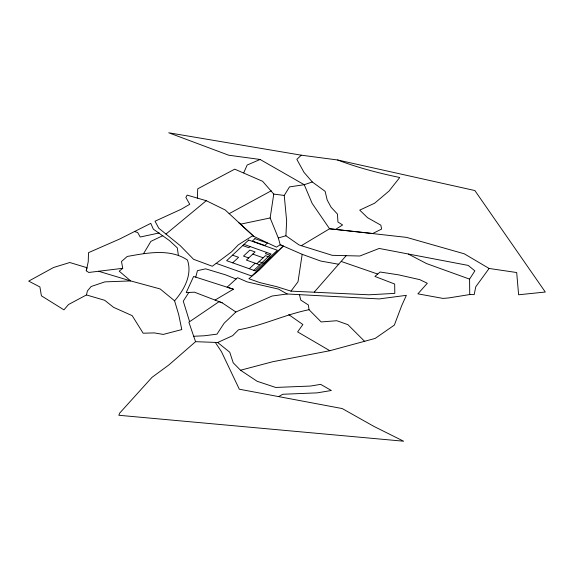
<?xml version="1.0" encoding="UTF-8"?>
<svg xmlns="http://www.w3.org/2000/svg" width="574" height="574" viewBox="0 0 574 574"><rect width="100%" height="100%" fill="white"/><g stroke="black" fill="none" stroke-linecap="round" stroke-linejoin="round"><path stroke-width="0.86" d="M197.348 198.116L187.138 195.103L185.883 197.42L189.743 204.308L181.111 209.288L155.03 221.212L158.783 228.222L180.322 245.729L193.553 259.297L212.315 266.257L231.559 251.843L238.339 244.818L252.926 235.57L225.209 209.984L206.281 200.692L197.348 198.116L197.721 188.81L234.73 169.165L262.619 181.298L273.762 194.091L270.139 217.955L278.311 237.988L280.227 244.739L283.219 246.059L259.312 270.017L248.872 278.713L259.814 282.595L276.704 286.677L290.975 291.133L369.003 294.792L394.812 293.379L394.668 284.037L374.908 276.424L380.074 272.019L398.456 274.824L419.816 279.653L427.307 283.276L417.894 293.845L442.963 298.408L448.502 297.963L469.733 294.555L474.174 294.627L475.781 286.756L489.105 268.453L516.693 272.535L518.616 294.771L545.3 292.037L474.856 190.539L337.598 159.981L301.264 155.181L168.749 132.788L228.682 155.21L260.115 159.472L304.234 184.713L312.134 203.368L329.569 228.775L406.514 237.371L464.258 253.801L489.105 268.453M285.909 235.763L286.641 220.904L284.245 195.44L289.511 186.894L304.234 184.713L312.299 181.98L325.121 191.321L327.202 200.046L331.112 207.264L337.44 214.059L337.957 222.016L342.606 224.972L335.553 229.428L329.569 228.775L301.321 245.686L299.061 244.94L285.909 235.763L278.311 237.988M252.553 235.806L276.489 247.129L280.227 244.739L302.175 254.325L298.006 281.798L290.975 291.133M195.741 277.134L197.456 270.648L205.679 268.84L225.388 274.788L236.086 279.007M86.452 294.943L87.406 290.968L91.13 286.519L104.877 281.87L130.685 280.923L160.139 288.944L174.582 300.819L178.665 314.48L181.793 329.576L163.253 334.42L154.306 332.913L143.148 333.207L132.171 315.643L113.53 307.312L104.705 300.302L86.452 294.943L68.536 304.514L63.929 309.845L41.407 295.825L39.9 286.95L28.7 281.124L53.561 267.491L69.777 262.519L87.047 267.728L86.244 270.756L88.74 272.463L122.736 268.316L121.494 261.507L127.22 256.463C146.757 252.998 169.818 248.248 187.425 260.022C192.577 274.602 184.082 290.006 174.582 300.819M86.244 270.763L88.238 261.737L88.504 252.66L119.686 239.014L150.775 223.358L153.344 229.162L169.545 240.642L177.287 247.86L178.32 254.899M243.72 172.839L247.157 165.039L260.115 159.472M188.832 292.46L183.271 301.156L189.614 321.677M143.593 253.6L150.862 241.389L162.829 235.656M469.733 294.555L469.582 279.115L474.87 270.878L468.226 265.418L379.177 248.449L359.819 256.011L332.253 255.33L301.321 245.686M314.294 292.051L346.172 255.667M235.871 312.005L224.147 323.205L216.972 334.154L204.373 335.776L193.682 336.264L188.868 322.186L219.132 301.63L222.203 302.828L235.871 312.005L272.105 296.019L287.187 293.988L379.206 298.925L406.349 295.337L401.664 305.727L394.36 325.085L375.209 338.409L329.842 350.714L272.801 361.706L240.52 370.237L233.209 362.79L229.758 352.235L217.668 342.499L195.576 341.673L168.856 364.964L152.01 377.348L119.715 413.065L118.832 415.275L403.622 441.212L373.961 426.425L342.219 408.559L239.315 389.215L221.442 351.668L215.307 342.413M253.873 270.368L271.079 254.017L244.022 244.388M283.219 246.059L251.721 276.001L216.183 263.366M301.264 155.181L296.851 159.35L303.962 172.3L312.299 181.98M232.685 262.835L238.576 257.31L232.527 255.157M250.07 246.54L248.815 247.717L242.766 245.564M249.303 268.74L255.193 263.222M266.688 252.452L265.432 253.629L269.837 255.2M256.779 263.789L265.475 255.638L270.663 257.489L264.27 263.48L259.075 261.636M165.972 234.063L206.281 200.692M122.736 268.316L119.22 271.186L130.685 280.923L98.577 271.258M215.085 300.044L233.417 289.217L193.625 276.46L186.227 292.582L194.457 292.188L222.203 302.828M278.641 396.605L282.817 394.259L317.121 392.867L331.349 390.499L320.672 384.358L310.577 386.044L275.678 387.45L257.08 381.251L240.52 370.237M229.134 213.672L271.287 190.762M217.668 342.499L232.7 335.647L238.475 329.792C262.777 325.609 284.969 314.545 309.034 309.709L321.16 321.942L336.78 320.715L347.923 324.676L364.784 341.523M159.235 232.951L140.228 237.012L137.674 232.492L134.524 231.544M238.404 222.375L240.434 224.204L270.139 217.955M335.553 229.428L372.748 233.496L381.61 229.055L380.849 225.159L367.554 217.697L359.726 210.127L374.664 203.182L388.985 191.085L399.748 177.51C378.682 173.075 357.717 167.694 337.598 159.981M273.762 194.091L284.245 195.44M338.832 264.291L320.701 261.041L302.175 254.325M233.417 289.217L227.11 287.194L237.521 277.701L247.172 281.899L278.512 289.095L287.187 293.988M341.308 261.493L377.706 274.071M252.79 254.095L263.179 257.791M248.693 257.941L243.498 256.09L249.898 250.099L255.086 251.943L246.397 260.094L259.706 264.829M469.582 279.115L426.518 263.566L408.437 254.11M329.842 350.714L297.619 331.894L302.871 324.532L288.751 314.624M240.434 224.204L253.823 236.409M193.682 336.264L195.576 341.673M299.384 294.505L300.819 300.123L308.36 304.973L309.034 309.709M248.657 240.047L226.637 260.682L255.351 270.892L277.371 250.264L248.657 240.047M254.942 238.655L252.381 241.058L264.844 245.493L267.405 243.089L254.942 238.655"/></g></svg>
